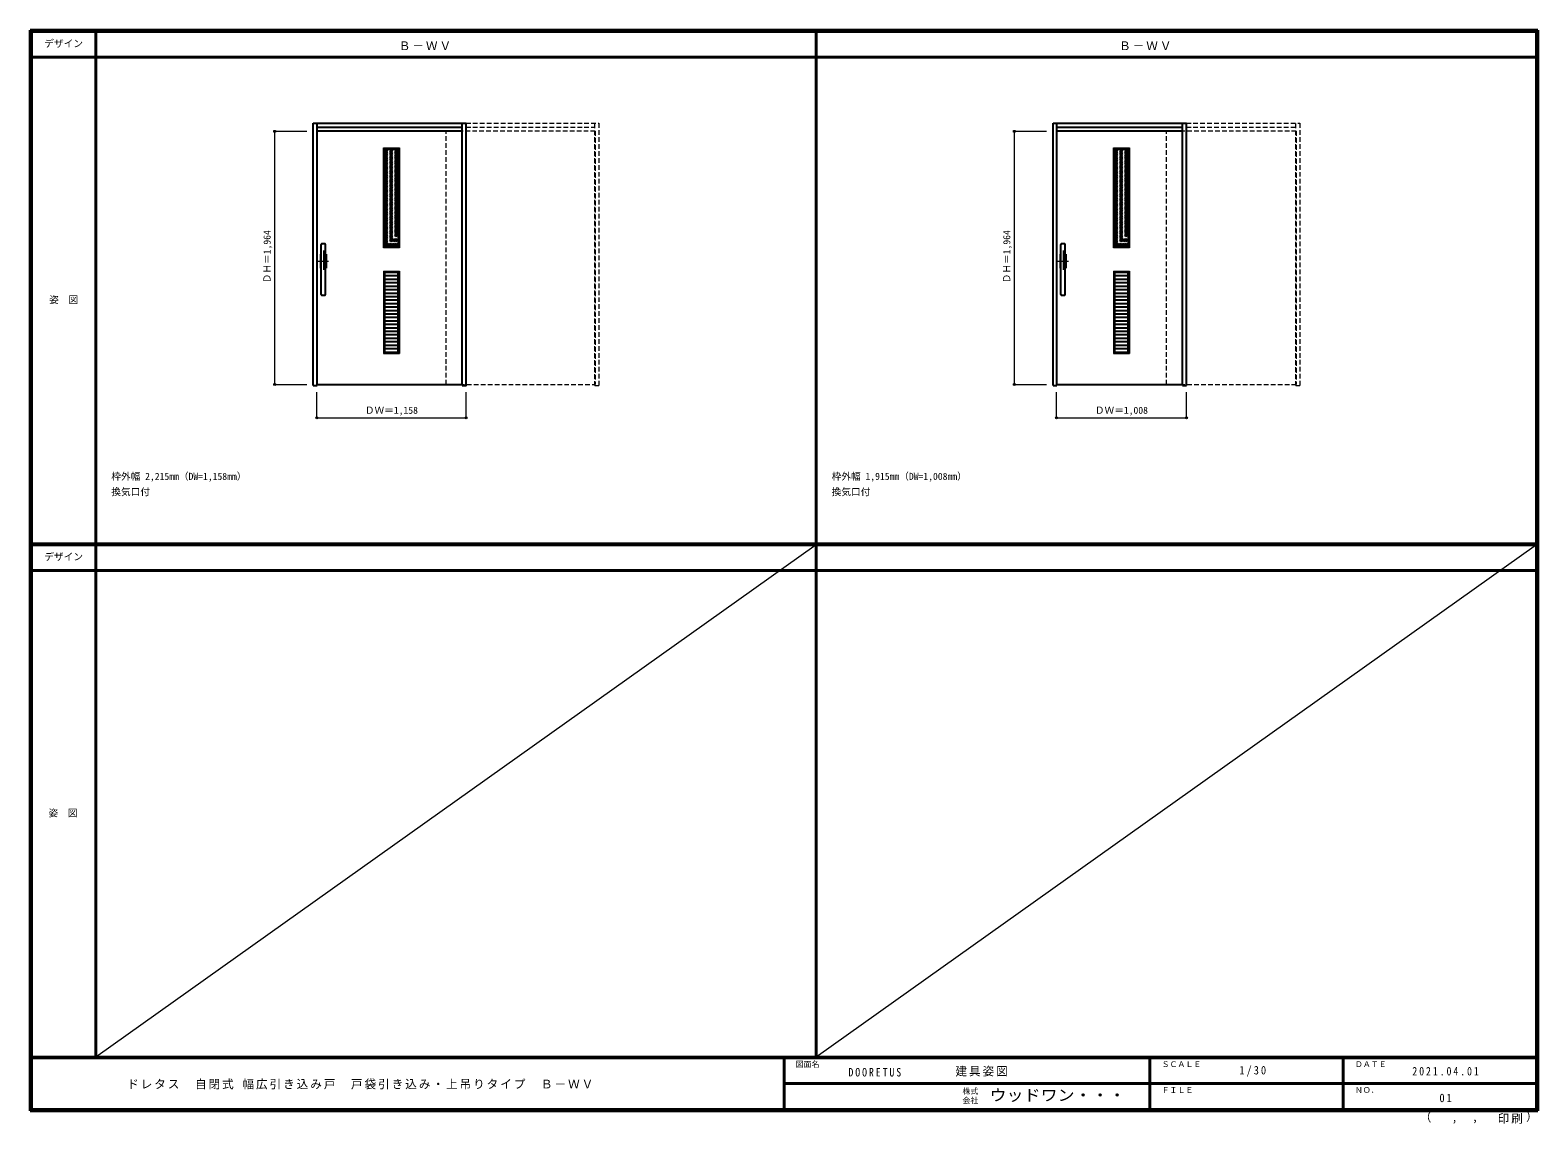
# Model space of a CAD drawing. Units: millimetres, scale not verified. Extents: x -6000 to 5700, y -4307 to 4175.
import ezdxf
from ezdxf.enums import TextEntityAlignment as Align

# ---------------------------------------------------------------- set-up
doc = ezdxf.new("R2010")
doc.units = ezdxf.units.MM
doc.header["$LTSCALE"] = 30
doc.header["$PDMODE"] = 32
doc.header["$PDSIZE"] = 15
doc.linetypes.add('CHAIN1', pattern=[8, 5, -1, 1, -1])
doc.linetypes.add('DASHED1', pattern=[1.8, 1.2, -0.6])
for name, color, linetype, lineweight in [('0-1_通り芯', 4, 'CHAIN1', 9), ('0-2_扉', 4, 'DASHED1', 9), ('0-3_仕上げ', 3, 'Continuous', 25), ('0-4_枠', 3, 'Continuous', 25), ('0-B_寸法', 4, 'Continuous', 9), ('0-C_ハッチ', 4, 'DASHED1', 9), ('0-D_ﾊﾞｰ引き手', 3, 'Continuous', 25), ('F-1_枠', 6, 'Continuous', 40), ('F-A_文字', 7, 'Continuous', 18)]:
    doc.layers.add(name, color=color, linetype=linetype, lineweight=lineweight)
doc.layers.add('0-A_文字', color=7, linetype='Continuous')
doc.styles.add('ＭＳ ゴシック', font='')
doc.styles.get('ＭＳ ゴシック').set_extended_font_data('MS Gothic')

msp = doc.modelspace()

# ---------------------------------------------------------------- linework, layer by layer
at = {"layer": '0-1_通り芯'}
for p, q in [((-3724.5, 2465), (-3724.5, 2303)), ((2015.5, 2465), (2015.5, 2303)), ((-3765.5, 2384), (-3683.5, 2384)), ((1974.5, 2384), (2056.5, 2384))]:
    msp.add_line(p, q, dxfattribs=at)
at = {"layer": '0-2_扉'}
for p, q in [((-3772.5, 3390.5), (-3775.5, 3390.5)), ((-3775.5, 1426.5), (-3775.5, 3390.5)), ((-1614.5, 3390.5), (-2772.5, 3390.5)), ((-2772.5, 1426.5), (-2772.5, 3390.5)), ((-2617.5, 3390.5), (-2617.5, 1426.5)), ((-1614.5, 3390.5), (-1614.5, 1426.5)), ((1967.5, 3390.5), (1964.5, 3390.5)), ((1964.5, 1426.5), (1964.5, 3390.5)), ((3825.5, 3390.5), (2817.5, 3390.5)), ((2817.5, 1426.5), (2817.5, 3390.5)), ((2972.5, 3390.5), (2972.5, 1426.5)), ((3825.5, 3390.5), (3825.5, 1426.5)), ((-3772.5, 1426.5), (-3775.5, 1426.5)), ((-2772.5, 1426.5), (-1614.5, 1426.5)), ((1967.5, 1426.5), (1964.5, 1426.5)), ((2817.5, 1426.5), (3825.5, 1426.5))]:
    msp.add_line(p, q, dxfattribs=at)
at = {"layer": '0-2_扉', "color": 3, "linetype": 'Continuous', "lineweight": 25}
for p, q in [((-2647.5, 3390.5), (-3772.5, 3390.5)), ((2942.5, 3390.5), (1967.5, 3390.5)), ((-3772.5, 1426.5), (-2647.5, 1426.5)), ((1967.5, 1426.5), (2942.5, 1426.5))]:
    msp.add_line(p, q, dxfattribs=at)
at = {"layer": '0-3_仕上げ', "color": 7, "lineweight": 18}
for p, q in [((-3259, 3261.5), (-3249, 3251.5)), ((-3259, 3261.5), (-3134, 3261.5)), ((-3134, 3261.5), (-3144, 3251.5)), ((-3134, 3261.5), (-3134, 2486.5)), ((2406, 3261.5), (2416, 3251.5)), ((2406, 3261.5), (2531, 3261.5)), ((2531, 3261.5), (2521, 3251.5)), ((2531, 3261.5), (2531, 2486.5)), ((-3249, 2496.5), (-3259, 2486.5)), ((-3144, 2496.5), (-3134, 2486.5)), ((2416, 2496.5), (2406, 2486.5)), ((2521, 2496.5), (2531, 2486.5)), ((-3259, 2305.5), (-3259, 1666.5)), ((-3259, 2305.5), (-3249, 2295.5)), ((-3259, 2305.5), (-3134, 2305.5)), ((-3134, 2305.5), (-3144, 2295.5)), ((-3134, 2305.5), (-3134, 1666.5)), ((2406, 2305.5), (2406, 1666.5)), ((2406, 2305.5), (2416, 2295.5)), ((2406, 2305.5), (2531, 2305.5)), ((2531, 2305.5), (2521, 2295.5)), ((2531, 2305.5), (2531, 1666.5)), ((-3249, 1676.5), (-3259, 1666.5)), ((-3259, 1666.5), (-3134, 1666.5)), ((-3144, 1676.5), (-3134, 1666.5)), ((2416, 1676.5), (2406, 1666.5)), ((2406, 1666.5), (2531, 1666.5)), ((2521, 1676.5), (2531, 1666.5))]:
    msp.add_line(p, q, dxfattribs=at)
at = {"layer": '0-3_仕上げ'}
for p, q in [((-3249, 3251.5), (-3144, 3251.5)), ((-3249, 3251.5), (-3249, 2496.5)), ((-3144, 3251.5), (-3144, 2496.5)), ((2416, 3251.5), (2521, 3251.5)), ((2416, 3251.5), (2416, 2496.5)), ((2521, 3251.5), (2521, 2496.5)), ((-3249, 2496.5), (-3144, 2496.5)), ((2416, 2496.5), (2521, 2496.5)), ((-3249, 2295.5), (-3249, 1676.5)), ((-3144, 2295.5), (-3249, 2295.5)), ((-3144, 2268.59), (-3249, 2268.59)), ((-3144, 2241.67), (-3249, 2241.67)), ((-3144, 1676.5), (-3144, 2295.5)), ((2416, 2295.5), (2416, 1676.5)), ((2521, 2295.5), (2416, 2295.5)), ((2521, 2268.59), (2416, 2268.59)), ((2521, 2241.67), (2416, 2241.67)), ((2521, 1676.5), (2521, 2295.5)), ((-3144, 2214.76), (-3249, 2214.76)), ((-3144, 2187.85), (-3249, 2187.85)), ((-3144, 2160.93), (-3249, 2160.93)), ((-3144, 2134.02), (-3249, 2134.02)), ((-3144, 2107.11), (-3249, 2107.11)), ((2521, 2214.76), (2416, 2214.76)), ((2521, 2187.85), (2416, 2187.85)), ((2521, 2160.93), (2416, 2160.93)), ((2521, 2134.02), (2416, 2134.02)), ((2521, 2107.11), (2416, 2107.11)), ((-3144, 2080.2), (-3249, 2080.2)), ((-3144, 2053.28), (-3249, 2053.28)), ((-3144, 2026.37), (-3249, 2026.37)), ((-3144, 1999.46), (-3249, 1999.46)), ((2521, 2080.2), (2416, 2080.2)), ((2521, 2053.28), (2416, 2053.28)), ((2521, 2026.37), (2416, 2026.37)), ((2521, 1999.46), (2416, 1999.46)), ((-3144, 1972.54), (-3249, 1972.54)), ((-3144, 1945.63), (-3249, 1945.63)), ((-3144, 1918.72), (-3249, 1918.72)), ((-3144, 1891.8), (-3249, 1891.8)), ((2521, 1972.54), (2416, 1972.54)), ((2521, 1945.63), (2416, 1945.63)), ((2521, 1918.72), (2416, 1918.72)), ((2521, 1891.8), (2416, 1891.8)), ((-3144, 1864.89), (-3249, 1864.89)), ((-3144, 1837.98), (-3249, 1837.98)), ((-3144, 1811.07), (-3249, 1811.07)), ((-3144, 1784.15), (-3249, 1784.15)), ((-3144, 1757.24), (-3249, 1757.24)), ((2521, 1864.89), (2416, 1864.89)), ((2521, 1837.98), (2416, 1837.98)), ((2521, 1811.07), (2416, 1811.07)), ((2521, 1784.15), (2416, 1784.15)), ((2521, 1757.24), (2416, 1757.24)), ((-3144, 1730.33), (-3249, 1730.33)), ((-3144, 1703.41), (-3249, 1703.41)), ((-3249, 1676.5), (-3144, 1676.5)), ((2521, 1730.33), (2416, 1730.33)), ((2521, 1703.41), (2416, 1703.41)), ((2416, 1676.5), (2521, 1676.5))]:
    msp.add_line(p, q, dxfattribs=at)
at = {"layer": '0-3_仕上げ', "color": 7, "lineweight": 18}
for points in [[(-3134, 2486.5), (-3259, 2486.5), (-3259, 3261.5)], [(2531, 2486.5), (2406, 2486.5), (2406, 3261.5)]]:
    msp.add_lwpolyline(points, dxfattribs=at)
at = {"layer": '0-4_枠'}
for p, q in [((-3802.5, 1418), (-3802.5, 3453)), ((-3802.5, 3453), (-2617.5, 3453)), ((-3772.5, 1418), (-3772.5, 3453)), ((-3772.5, 3423), (-2647.5, 3423)), ((-2647.5, 1418), (-2647.5, 3453)), ((1937.5, 1418), (1937.5, 3453)), ((1937.5, 3453), (2972.5, 3453)), ((1967.5, 1418), (1967.5, 3453)), ((1967.5, 3423), (2942.5, 3423)), ((2942.5, 1418), (2942.5, 3453)), ((2972.5, 1418), (2972.5, 3453)), ((-3802.5, 1418), (-3772.5, 1418)), ((1937.5, 1418), (1967.5, 1418)), ((2942.5, 1418), (2972.5, 1418))]:
    msp.add_line(p, q, dxfattribs=at)
at = {"layer": '0-4_枠', "color": 4, "linetype": 'DASHED1', "lineweight": 9}
for p, q in [((-2617.5, 3453), (-1587.5, 3453)), ((-2617.5, 3423), (-1617.5, 3423)), ((-1617.5, 1418), (-1617.5, 3453)), ((-1587.5, 3453), (-1587.5, 1418)), ((2972.5, 3453), (3852.5, 3453)), ((2972.5, 3423), (3822.5, 3423)), ((3822.5, 1418), (3822.5, 3453)), ((3852.5, 3453), (3852.5, 1418)), ((-1617.5, 1418), (-1587.5, 1418)), ((3822.5, 1418), (3852.5, 1418))]:
    msp.add_line(p, q, dxfattribs=at)
at = {"layer": '0-4_枠'}
msp.add_lwpolyline([(-2647.5, 1418), (-2617.5, 1418), (-2617.5, 3453)], dxfattribs=at)
at = {"layer": '0-B_寸法'}
for p, q in [((-4102.5, 3390.5), (-3852.5, 3390.5)), ((-4102.5, 1426.5), (-4102.5, 3390.5)), ((1637.5, 3390.5), (1887.5, 3390.5)), ((1637.5, 1426.5), (1637.5, 3390.5)), ((-4102.5, 1426.5), (-3852.5, 1426.5)), ((1637.5, 1426.5), (1887.5, 1426.5)), ((-3775.5, 1168), (-3775.5, 1368)), ((-2617.5, 1168), (-2617.5, 1368)), ((1964.5, 1168), (1964.5, 1368)), ((2972.5, 1168), (2972.5, 1368)), ((-3775.5, 1168), (-2617.5, 1168)), ((1964.5, 1168), (2972.5, 1168))]:
    msp.add_line(p, q, dxfattribs=at)
at = {"layer": '0-B_寸法', "color": 7}
for p in [(-4102.5, 3390.5), (1637.5, 3390.5), (-4102.5, 1426.5), (1637.5, 1426.5), (-3775.5, 1168), (-2617.5, 1168), (1964.5, 1168), (2972.5, 1168)]:
    msp.add_point(p, dxfattribs=at)
at = {"layer": '0-C_ハッチ'}
for p, q in [((-3249, 3147.5), (-3145, 3251.5)), ((-3249, 3157.4), (-3154.9, 3251.5)), ((-3249, 3167.3), (-3164.8, 3251.5)), ((-3249, 3177.2), (-3174.7, 3251.5)), ((-3249, 3187.1), (-3184.6, 3251.5)), ((-3249, 3197), (-3194.5, 3251.5)), ((-3249, 3206.9), (-3204.4, 3251.5)), ((-3249, 3216.8), (-3214.3, 3251.5)), ((-3249, 3226.7), (-3224.2, 3251.5)), ((-3249, 3236.6), (-3234.1, 3251.5)), ((-3249, 3246.5), (-3243.99, 3251.5)), ((-3249, 3137.6), (-3144, 3242.6)), ((-3249, 3127.7), (-3144, 3232.7)), ((-3249, 3117.8), (-3144, 3222.8)), ((-3249, 3107.9), (-3144, 3212.9)), ((-3249, 3098), (-3144, 3203)), ((-3249, 3088.1), (-3144, 3193.1)), ((-3249, 3078.2), (-3144, 3183.2)), ((-3249, 3068.3), (-3144, 3173.3)), ((-3249, 3058.4), (-3144, 3163.4)), ((2416, 3147.5), (2520, 3251.5)), ((2416, 3157.4), (2510.1, 3251.5)), ((2416, 3167.3), (2500.2, 3251.5)), ((2416, 3177.2), (2490.3, 3251.5)), ((2416, 3187.1), (2480.4, 3251.5)), ((2416, 3197), (2470.5, 3251.5)), ((2416, 3206.9), (2460.6, 3251.5)), ((2416, 3216.8), (2450.7, 3251.5)), ((2416, 3226.7), (2440.8, 3251.5)), ((2416, 3236.6), (2430.9, 3251.5)), ((2416, 3246.5), (2421, 3251.5)), ((2416, 3137.6), (2521, 3242.6)), ((2416, 3127.7), (2521, 3232.7)), ((2416, 3117.8), (2521, 3222.8)), ((2416, 3107.9), (2521, 3212.9)), ((2416, 3098), (2521, 3203)), ((2416, 3088.1), (2521, 3193.1)), ((2416, 3078.2), (2521, 3183.2)), ((2416, 3068.3), (2521, 3173.3)), ((2416, 3058.4), (2521, 3163.4)), ((-3249, 3048.51), (-3144, 3153.5)), ((-3249, 3038.61), (-3144, 3143.61)), ((-3249, 3028.71), (-3144, 3133.71)), ((-3249, 3018.81), (-3144, 3123.81)), ((-3249, 3008.91), (-3144, 3113.91)), ((-3249, 2999.01), (-3144, 3104.01)), ((-3249, 2989.11), (-3144, 3094.11)), ((-3249, 2979.21), (-3144, 3084.21)), ((-3249, 2969.31), (-3144, 3074.31)), ((-3249, 2959.41), (-3144, 3064.41)), ((-3249, 2949.51), (-3144, 3054.51)), ((-3249, 2939.61), (-3144, 3044.61)), ((2416, 3048.51), (2521, 3153.5)), ((2416, 3038.61), (2521, 3143.61)), ((2416, 3028.71), (2521, 3133.71)), ((2416, 3018.81), (2521, 3123.81)), ((2416, 3008.91), (2521, 3113.91)), ((2416, 2999.01), (2521, 3104.01)), ((2416, 2989.11), (2521, 3094.11)), ((2416, 2979.21), (2521, 3084.21)), ((2416, 2969.31), (2521, 3074.31)), ((2416, 2959.41), (2521, 3064.41)), ((2416, 2949.51), (2521, 3054.51)), ((2416, 2939.61), (2521, 3044.61)), ((-3249, 2929.71), (-3144, 3034.71)), ((-3249, 2919.81), (-3144, 3024.81)), ((-3249, 2909.91), (-3144, 3014.91)), ((-3249, 2900.01), (-3144, 3005.01)), ((-3249, 2890.11), (-3144, 2995.11)), ((-3249, 2880.21), (-3144, 2985.21)), ((-3249, 2870.31), (-3144, 2975.31)), ((-3249, 2860.41), (-3144, 2965.41)), ((-3249, 2850.52), (-3144, 2955.52)), ((-3249, 2840.62), (-3144, 2945.62)), ((-3249, 2830.72), (-3144, 2935.72)), ((-3249, 2820.82), (-3144, 2925.82)), ((2416, 2929.71), (2521, 3034.71)), ((2416, 2919.81), (2521, 3024.81)), ((2416, 2909.91), (2521, 3014.91)), ((2416, 2900.01), (2521, 3005.01)), ((2416, 2890.11), (2521, 2995.11)), ((2416, 2880.21), (2521, 2985.21)), ((2416, 2870.31), (2521, 2975.31)), ((2416, 2860.41), (2521, 2965.41)), ((2416, 2850.52), (2521, 2955.52)), ((2416, 2840.62), (2521, 2945.62)), ((2416, 2830.72), (2521, 2935.72)), ((2416, 2820.82), (2521, 2925.82)), ((-3249, 2810.92), (-3144, 2915.92)), ((-3249, 2801.02), (-3144, 2906.02)), ((-3249, 2791.12), (-3144, 2896.12)), ((-3249, 2781.22), (-3144, 2886.22)), ((-3249, 2771.32), (-3144, 2876.32)), ((-3249, 2761.42), (-3144, 2866.42)), ((-3249, 2751.52), (-3144, 2856.52)), ((-3249, 2741.62), (-3144, 2846.62)), ((-3249, 2731.72), (-3144, 2836.72)), ((-3249, 2721.82), (-3144, 2826.82)), ((-3249, 2711.92), (-3144, 2816.92)), ((2416, 2810.92), (2521, 2915.92)), ((2416, 2801.02), (2521, 2906.02)), ((2416, 2791.12), (2521, 2896.12)), ((2416, 2781.22), (2521, 2886.22)), ((2416, 2771.32), (2521, 2876.32)), ((2416, 2761.42), (2521, 2866.42)), ((2416, 2751.52), (2521, 2856.52)), ((2416, 2741.62), (2521, 2846.62)), ((2416, 2731.72), (2521, 2836.72)), ((2416, 2721.82), (2521, 2826.82)), ((2416, 2711.92), (2521, 2816.92)), ((-3249, 2702.02), (-3144, 2807.02)), ((-3249, 2692.12), (-3144, 2797.12)), ((-3249, 2682.22), (-3144, 2787.22)), ((-3249, 2672.32), (-3144, 2777.32)), ((-3249, 2662.42), (-3144, 2767.42)), ((-3249, 2652.53), (-3144, 2757.53)), ((-3249, 2642.63), (-3144, 2747.63)), ((-3249, 2632.73), (-3144, 2737.73)), ((-3249, 2622.83), (-3144, 2727.83)), ((-3249, 2612.93), (-3144, 2717.93)), ((-3249, 2603.03), (-3144, 2708.03)), ((-3249, 2593.13), (-3144, 2698.13)), ((2416, 2702.02), (2521, 2807.02)), ((2416, 2692.12), (2521, 2797.12)), ((2416, 2682.22), (2521, 2787.22)), ((2416, 2672.32), (2521, 2777.32)), ((2416, 2662.42), (2521, 2767.42)), ((2416, 2652.53), (2521, 2757.53)), ((2416, 2642.63), (2521, 2747.63)), ((2416, 2632.73), (2521, 2737.73)), ((2416, 2622.83), (2521, 2727.83)), ((2416, 2612.93), (2521, 2717.93)), ((2416, 2603.03), (2521, 2708.03)), ((2416, 2593.13), (2521, 2698.13)), ((-3249, 2583.23), (-3144, 2688.23)), ((-3249, 2573.33), (-3144, 2678.33)), ((-3249, 2563.43), (-3144, 2668.43)), ((-3249, 2553.53), (-3144, 2658.53)), ((-3249, 2543.63), (-3144, 2648.63)), ((-3249, 2533.73), (-3144, 2638.73)), ((-3249, 2523.83), (-3144, 2628.83)), ((-3249, 2513.93), (-3144, 2618.93)), ((-3249, 2504.03), (-3144, 2609.03)), ((-3246.63, 2496.5), (-3144, 2599.13)), ((-3236.73, 2496.5), (-3144, 2589.23)), ((-3226.83, 2496.5), (-3144, 2579.33)), ((2416, 2583.23), (2521, 2688.23)), ((2416, 2573.33), (2521, 2678.33)), ((2416, 2563.43), (2521, 2668.43)), ((2416, 2553.53), (2521, 2658.53)), ((2416, 2543.63), (2521, 2648.63)), ((2416, 2533.73), (2521, 2638.73)), ((2416, 2523.83), (2521, 2628.83)), ((2416, 2513.93), (2521, 2618.93)), ((2416, 2504.03), (2521, 2609.03)), ((2418.37, 2496.5), (2521, 2599.13)), ((2428.27, 2496.5), (2521, 2589.23)), ((2438.17, 2496.5), (2521, 2579.33)), ((-3216.93, 2496.5), (-3144, 2569.43)), ((-3207.04, 2496.5), (-3144, 2559.54)), ((-3197.14, 2496.5), (-3144, 2549.64)), ((-3187.24, 2496.5), (-3144, 2539.74)), ((-3177.34, 2496.5), (-3144, 2529.84)), ((-3167.44, 2496.5), (-3144, 2519.94)), ((-3157.54, 2496.5), (-3144, 2510.04)), ((-3147.64, 2496.5), (-3144, 2500.14)), ((2448.06, 2496.5), (2521, 2569.43)), ((2457.96, 2496.5), (2521, 2559.54)), ((2467.86, 2496.5), (2521, 2549.64)), ((2477.76, 2496.5), (2521, 2539.74)), ((2487.66, 2496.5), (2521, 2529.84)), ((2497.56, 2496.5), (2521, 2519.94)), ((2507.46, 2496.5), (2521, 2510.04)), ((2517.36, 2496.5), (2521, 2500.14))]:
    msp.add_line(p, q, dxfattribs=at)
at = {"layer": '0-D_ﾊﾞｰ引き手'}
for p, q in [((-3740.5, 2124), (-3740.5, 2514)), ((-3713.5, 2519), (-3735.5, 2519)), ((-3708.5, 2124), (-3708.5, 2514)), ((1999.5, 2124), (1999.5, 2514)), ((2026.5, 2519), (2004.5, 2519)), ((2031.5, 2124), (2031.5, 2514)), ((-3745.5, 2329), (-3745.5, 2439)), ((-3745.5, 2439), (-3740.5, 2439)), ((-3708.5, 2439), (-3703.5, 2439)), ((-3703.5, 2439), (-3703.5, 2329)), ((1994.5, 2329), (1994.5, 2439)), ((1994.5, 2439), (1999.5, 2439)), ((2031.5, 2439), (2036.5, 2439)), ((2036.5, 2439), (2036.5, 2329)), ((-3740.5, 2329), (-3745.5, 2329)), ((-3703.5, 2329), (-3708.5, 2329)), ((1999.5, 2329), (1994.5, 2329)), ((2036.5, 2329), (2031.5, 2329)), ((-3735.5, 2119), (-3713.5, 2119)), ((2004.5, 2119), (2026.5, 2119))]:
    msp.add_line(p, q, dxfattribs=at)
for centre, start, end in [((-3735.5, 2514), 90, 180), ((-3713.5, 2514), 0, 90), ((2004.5, 2514), 90, 180), ((2026.5, 2514), 0, 90), ((-3735.5, 2124), 180, 270), ((-3713.5, 2124), 270, 0), ((2004.5, 2124), 180, 270), ((2026.5, 2124), 270, 0)]:
    msp.add_arc(centre, 5, start, end, dxfattribs=at)
at = {"layer": 'F-1_枠'}
for p, q in [((-6000, 4175), (5700, 4175)), ((-6000, 4175), (-6000, -4205)), ((-6000, 4170), (5700, 4170)), ((-6000, 4165), (5700, 4165)), ((-5995, 4175), (-5995, -4205)), ((-5990, 4175), (-5990, -4205)), ((-5490, 4175), (-5490, -3790)), ((100, -3790), (100, 4175)), ((5690, 4175), (5690, -4205)), ((5695, 4175), (5695, -4205)), ((5700, 4175), (5700, -4205)), ((-6000, 3965), (5700, 3965)), ((-5990, 190.5), (5690, 190.5)), ((-5990, 187.5), (5690, 187.5)), ((-5990, 184.5), (5690, 184.5)), ((-5990, -15.5), (5690, -15.5)), ((5700, -3790), (-6000, -3790)), ((5700, -3795), (-6000, -3795)), ((-150, -3795), (-150, -4195)), ((2690, -3795), (2690, -4195)), ((4190, -3795), (4190, -4195)), ((-150, -3995), (5690, -3995.01)), ((5700, -4195), (-6000, -4195)), ((5700, -4200), (-6000, -4200)), ((5700, -4205), (-6000, -4205))]:
    msp.add_line(p, q, dxfattribs=at)
at = {"layer": 'F-A_文字'}
for p, q in [((100, 184.5), (-5490, -3790)), ((5690, 184.5), (100, -3790))]:
    msp.add_line(p, q, dxfattribs=at)

# ---------------------------------------------------------------- texts
at = {"layer": '0-A_文字', "style": 'ＭＳ ゴシック'}
for s, p in [('枠外幅 2,215mm（DW=1,158mm）', (-5370, 670.5)), ('枠外幅 1,915mm（DW=1,008mm）', (220, 670.5)), ('換気口付', (-5370, 550.5)), ('換気口付', (220, 550.5))]:
    msp.add_text(s, height=54.99, dxfattribs=at).set_placement(p, align=Align.BOTTOM_LEFT)
at = {"layer": '0-A_文字', "char_height": 65.98, "attachment_point": 7, "style": 'ＭＳ ゴシック'}
for insert in [(-3139.36, 4020), (2450.64, 4020)]:
    msp.add_mtext('\\T1.17;Ｂ－ＷＶ', dxfattribs=dict(at, insert=insert))
at = {"layer": '0-B_寸法', "color": 7, "style": 'ＭＳ ゴシック'}
for p in [(-4117.5, 2211.75), (1622.5, 2211.75)]:
    msp.add_text('ＤＨ＝1,964', height=54.99, rotation=90, dxfattribs=at).set_placement(p, align=Align.BOTTOM_LEFT)
for s, p in [('ＤＷ＝1,158', (-3402.75, 1183)), ('ＤＷ＝1,008', (2262.25, 1183))]:
    msp.add_text(s, height=54.99, dxfattribs=at).set_placement(p, align=Align.BOTTOM_LEFT)
at = {"layer": 'F-A_文字', "style": 'ＭＳ ゴシック'}
for s, height, p in [('デザイン', 54.99, (-5890, 4027.5)), ('姿\u3000図', 54.99, (-5852.5, 2040.25)), ('デザイン', 54.99, (-5890, 47)), ('姿\u3000図', 54.99, (-5857.5, -1940.25)), ('図面名', 43.99, (-60, -3880)), ('ＳＣＡＬＥ', 43.99, (2780, -3880)), ('ＤＡＴＥ', 43.99, (4280, -3880)), ('株式', 43.99, (1235, -4089)), ('ＦＩＬＥ', 43.99, (2780, -4080)), ('ＮＯ．', 43.99, (4280, -4080)), ('会社', 43.99, (1235, -4161)), ('（', 65.98, (4784.03, -4308.31)), ('）', 65.98, (5608.4, -4304.13)), (',', 65.98, (5031.28, -4308.31)), (',', 65.98, (5190.2, -4305.53))]:
    msp.add_text(s, height=height, dxfattribs=at).set_placement(p, align=Align.BOTTOM_LEFT)
at = {"layer": 'F-A_文字', "style": 'ＭＳ ゴシック', "width": 1.1}
msp.add_text('ウッドワン・・・', height=87.98, dxfattribs=at).set_placement((1445, -4155), align=Align.BOTTOM_LEFT)
at = {"layer": 'F-A_文字', "char_height": 65.98, "attachment_point": 7, "style": 'ＭＳ ゴシック'}
for s, insert in [('\\T1.17;建具姿図', (1180.42, -3940)), ('\\T1.38;\\W0.9;1/30', (3383.75, -3940)), ('\\T1.17;ドレタス\u3000自閉式\\~幅広引き込み戸\u3000戸袋引き込み・上吊りタイプ\u3000Ｂ－ＷＶ', (-5247.55, -4040)), ('\\T1.39;\\W0.85;DOORETUS', (350, -3940.79)), ('\\T1.39;\\W0.85;2021.04.01', (4726.25, -3932.5)), ('\\T1.36;\\W0.9;01', (4936.25, -4140)), ('\\T1.17;印刷', (5388.15, -4306.92))]:
    msp.add_mtext(s, dxfattribs=dict(at, insert=insert))

doc.saveas('drawing.dxf')
